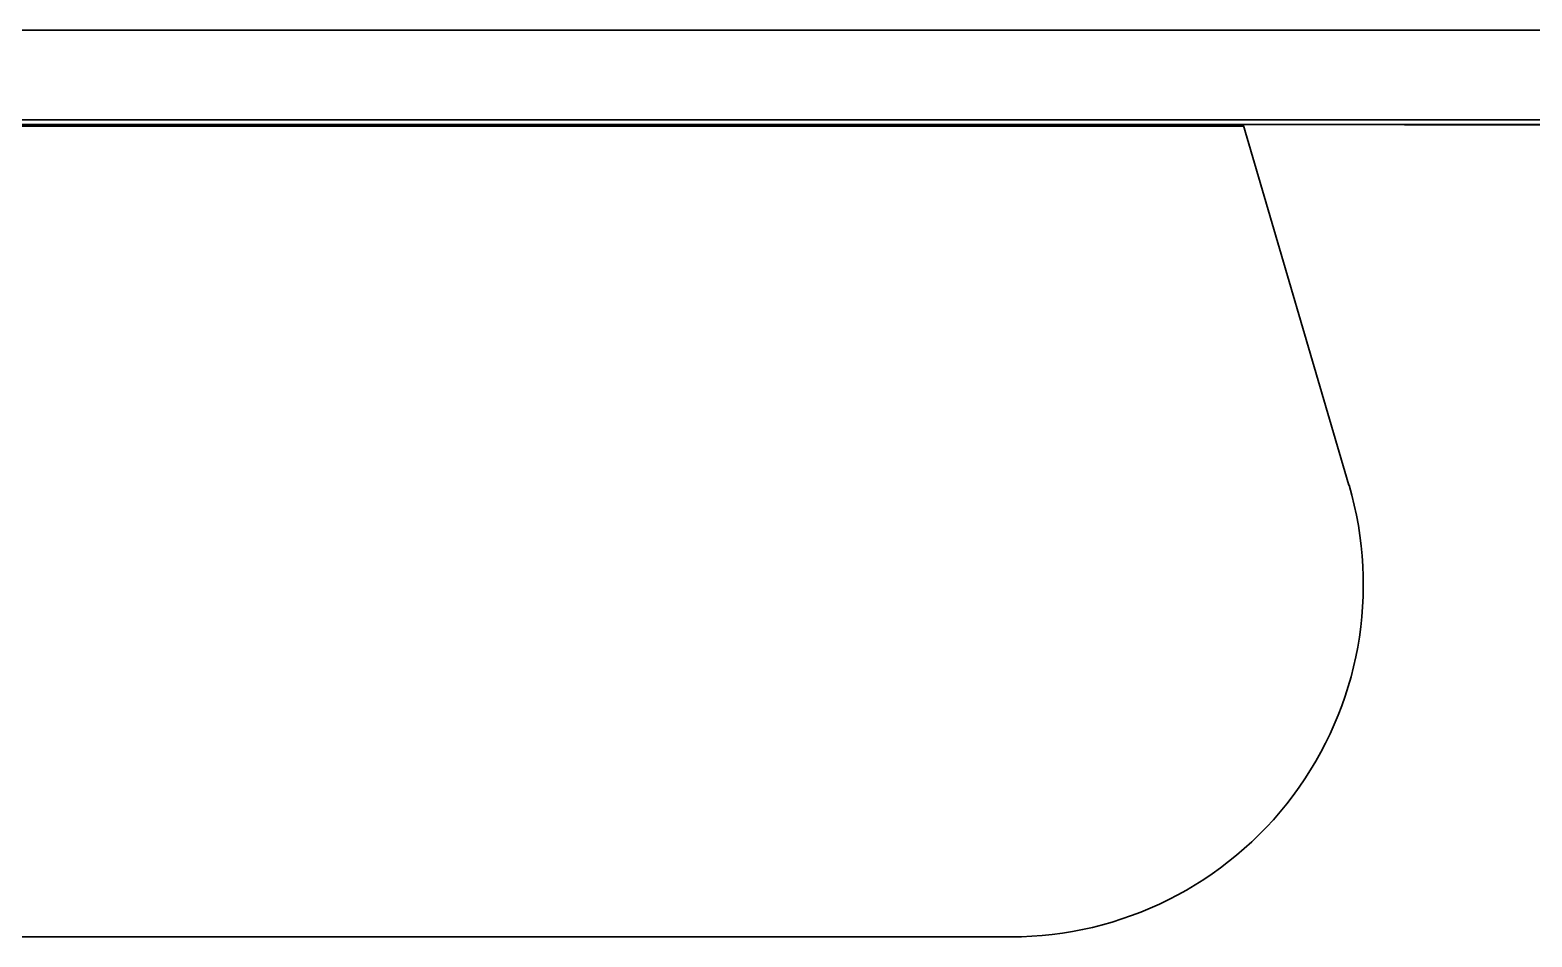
# Model space of a CAD drawing. Header units: millimetres. Extents: x 158 to 1533, y 732 to 1642.
# Drawn here: x 493.24 to 506.03, y 918.58 to 926.3 of the extents above; entities that cross this region are included whole.
import ezdxf

# ---------------------------------------------------------------- set-up
doc = ezdxf.new("R2010")
doc.units = ezdxf.units.MM
doc.layers.add('1', color=7, linetype='Continuous', true_color=0xffffff)

msp = doc.modelspace()

# ---------------------------------------------------------------- linework, layer by layer
at = {"layer": '1', "color": 7, "linetype": 'Continuous', "lineweight": 35}
for p, q in [((480.586, 926.304), (566.166, 926.304)), ((480.615, 925.541), (566.137, 925.541)), ((566.126, 925.501), (480.626, 925.501)), ((510.576, 925.486), (503.569, 925.501)), ((503.569, 925.501), (504.471, 922.43)), ((484.506, 918.585), (501.593, 918.585))]:
    msp.add_line(p, q, dxfattribs=at)
msp.add_arc((501.593, 921.585), 3, 270, 16.3707, dxfattribs=at)
msp.add_open_spline([(503.573, 925.486), (482.168, 925.486)], degree=1, dxfattribs=at)

doc.saveas('drawing.dxf')
